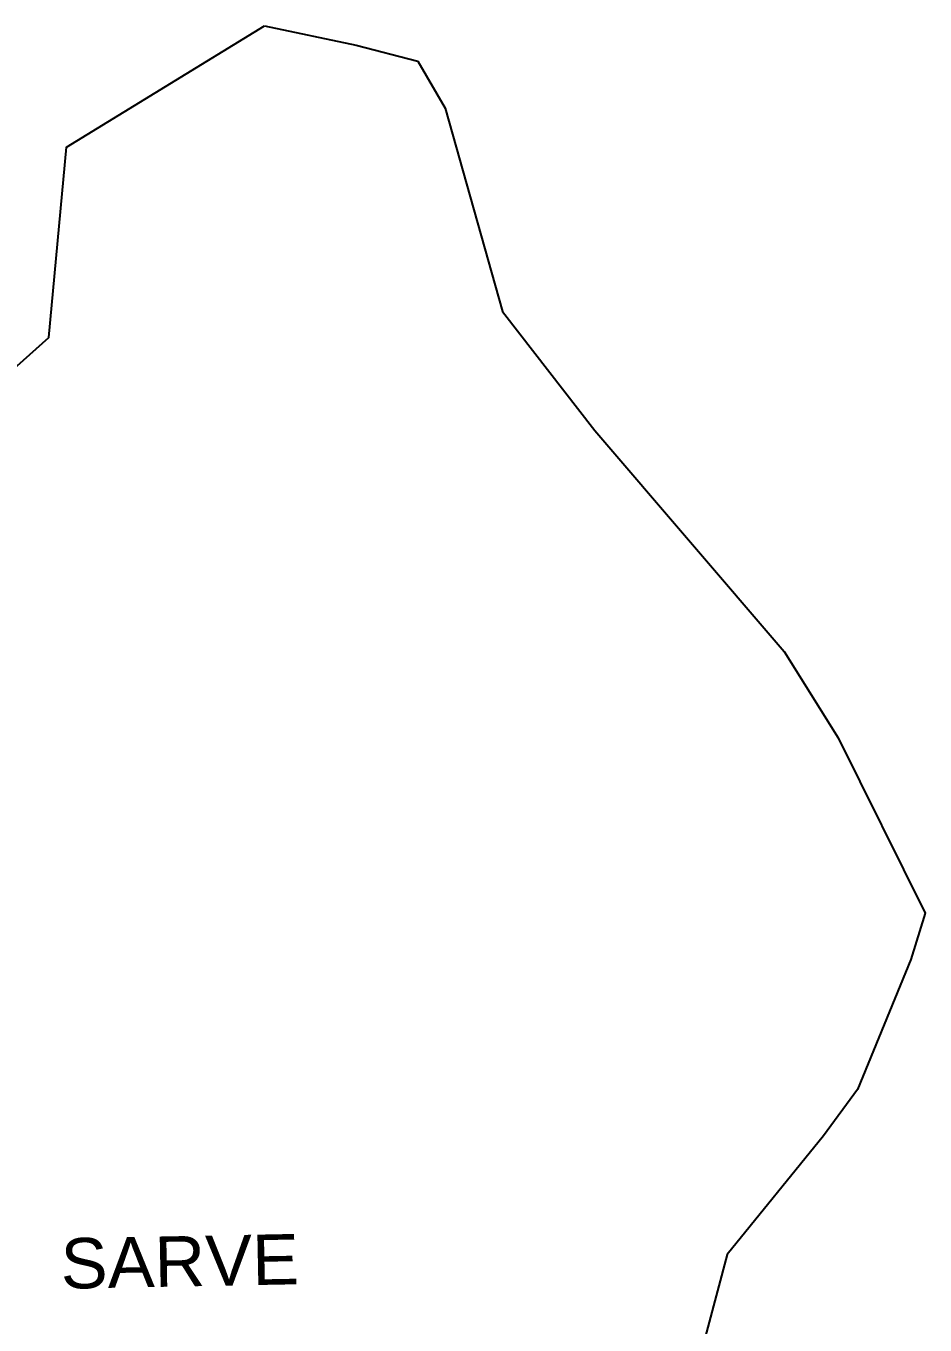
# Model space of a CAD drawing. Header units: metres. Extents: x 278426 to 282310, y 2036707 to 2040978.
# Drawn here: x 280368 to 282310, y 2038174 to 2040978 of the extents above; entities that cross this region are included whole.
import ezdxf

# ---------------------------------------------------------------- set-up
doc = ezdxf.new("R2010")
doc.units = ezdxf.units.M
doc.layers.add('VILLAGE BOUNDRY', color=10, linetype='Continuous')
doc.layers.add('VILLAGE NAME', color=250, linetype='Continuous')
doc.styles.get("Standard").update_dxf_attribs({"font": 'simplex.shx'})

msp = doc.modelspace()

# ---------------------------------------------------------------- linework, layer by layer
at = {"layer": 'VILLAGE BOUNDRY', "color": 3, "flags": 128}
msp.add_lwpolyline([(280883.6, 2040978.2), (281081.7, 2040936.5)], dxfattribs=at)
at = {"layer": 'VILLAGE BOUNDRY', "color": 3}
for points in [[(278835.8, 2039152, 0), (278881.7, 2039042.2, 0), (279010.5, 2039042.6, 0), (279152.3, 2039071.2, 0), (279204.2, 2039121.4, 0), (279381.4, 2039103, 0), (279474, 2039103.1, 0), (279526.6, 2039088, 0), (279599.2, 2039136.1, 0), (279633.3, 2039094.7, 0), (279817.2, 2039191.2, 0), (279849.1, 2039222.9, 0), (280007.9, 2039395.9, 0), (280064, 2039383.5, 0), (280119.1, 2039508.5, 0), (279997.4, 2039565.1, 0), (280021.6, 2039654.7, 0), (280152.8, 2039828.5, 0), (280238.1, 2039917.8, 0), (280273.7, 2040177.9, 0), (280417.4, 2040305.6, 0), (280455.4, 2040716.4, 0), (280883.6, 2040978.2, 0)], [(281081.7, 2040936.5, 0), (281214.3, 2040902.4, 0), (281273.7, 2040800.8, 0), (281397.5, 2040361.5, 0), (281597.1, 2040105.1, 0), (282005.7, 2039627.8, 0), (282122.5, 2039441.5, 0), (282310.3, 2039062.8, 0), (282279.5, 2038962.9, 0), (282164.5, 2038682.2, 0), (282091.2, 2038582.3, 0), (281882.7, 2038326.1, 0), (281817, 2038079.8, 0)]]:
    msp.add_polyline3d(points, dxfattribs=at)

# ---------------------------------------------------------------- texts
at = {"layer": 'VILLAGE NAME', "insert": (280441.9, 2038360.5), "char_height": 108.748, "attachment_point": 1, "rotation": 1.1028}
msp.add_mtext_dynamic_manual_height_columns('{\\fArial|b0|i0|c0|p34;SARVE}', width=726.929, gutter_width=543.7, heights=[0], dxfattribs=at)

doc.saveas('drawing.dxf')
